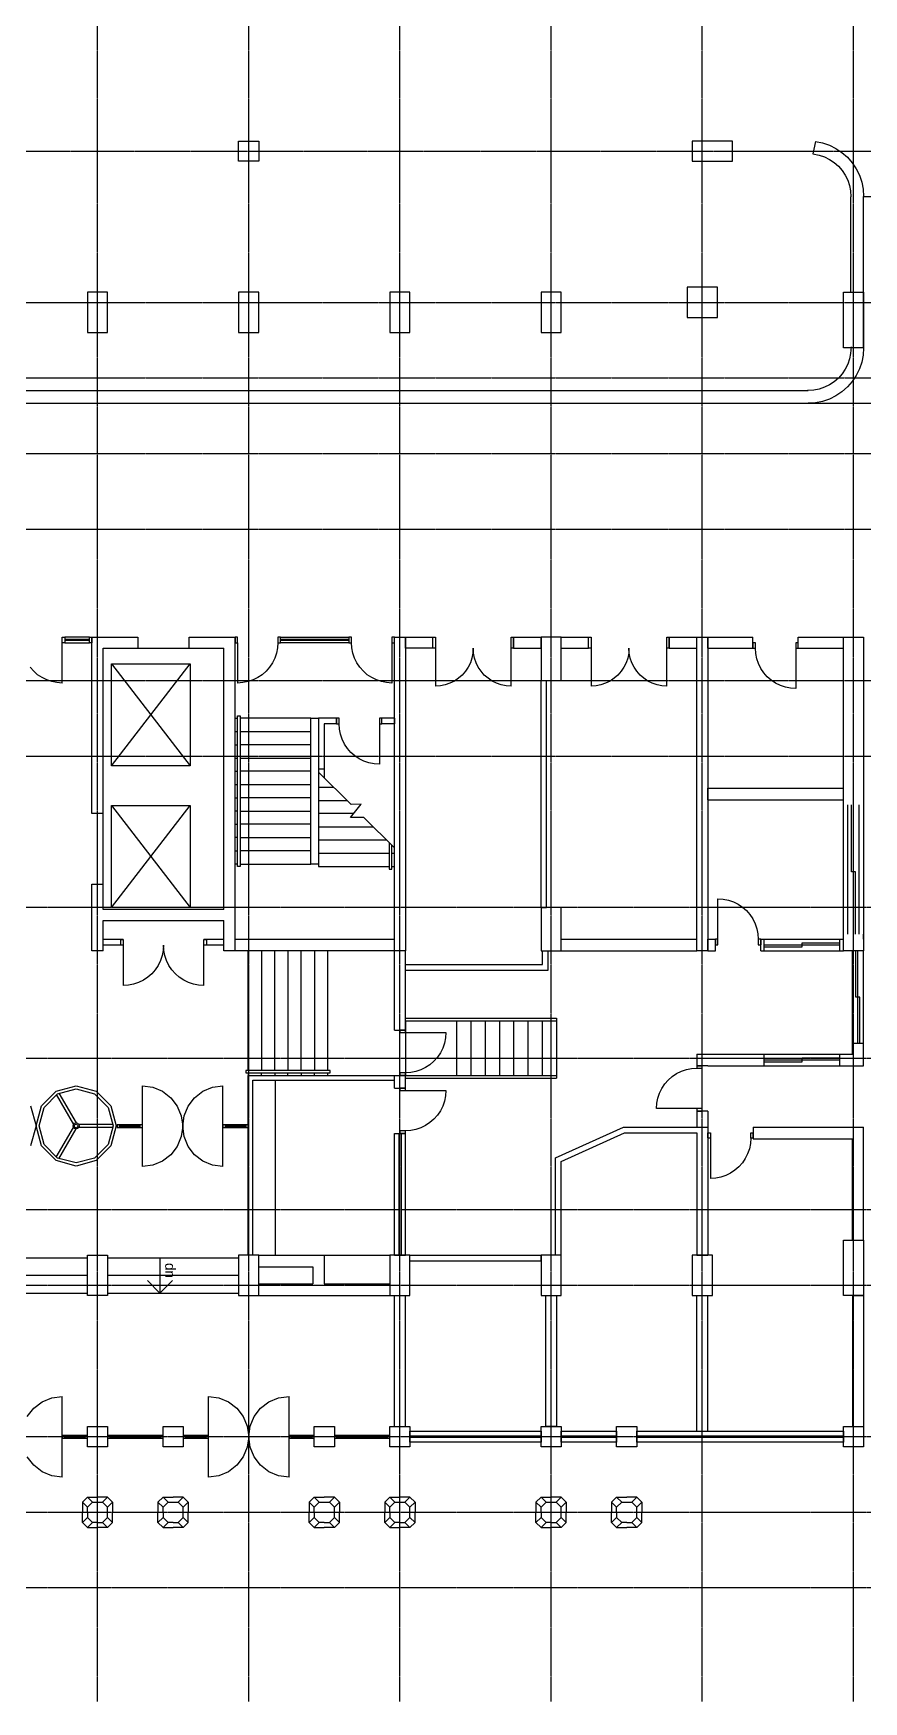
# Model space of a CAD drawing. Header units: millimetres. Extents: x -65483 to 85267, y -25390 to 54076.
# Drawn here: x -805 to 15668, y -17978 to 15112 of the extents above; entities that cross this region are included whole.
import ezdxf

# ---------------------------------------------------------------- set-up
doc = ezdxf.new("R2010")
doc.units = ezdxf.units.MM
doc.linetypes.add('PCENTRE', pattern=[50.8, 31.75, -6.35, 6.35, -6.35])
for name, color, linetype in [('Boundaries_and_building_grids', 140, 'Continuous'), ('BRICK_WALLS_P4', 1, 'Continuous'), ('COLUMNS_P5', 5, 'Continuous'), ('DR', 8, 'Continuous'), ('LIFTS AND STAIRS', 8, 'Continuous'), ('WA', 6, 'Continuous'), ('WN', 4, 'Continuous')]:
    doc.layers.add(name, color=color, linetype=linetype)

msp = doc.modelspace()

# ---------------------------------------------------------------- linework, layer by layer
at = {"layer": 'Boundaries_and_building_grids', "color": 140, "linetype": 'PCENTRE', "lineweight": -3}
for p, q in [((467, -17978), (467, 48423)), ((3467, -17978), (3467, 48423)), ((6467, -17978), (6467, 48423)), ((9467, -17978), (9467, 48423)), ((12467, -17978), (12467, 48423)), ((15467, -17978), (15467, 48423)), ((-52891, 12776), (50767, 12776)), ((-62623, 9776), (50767, 9776)), ((-62623, 8276), (50767, 8276)), ((-62623, 6776), (50767, 6776)), ((-62623, 5276), (50767, 5276)), ((-62623, 2276), (50767, 2276)), ((-62623, 776), (50767, 776)), ((50767, -2224), (-62623, -2224)), ((50767, -5224), (-62623, -5224)), ((50767, -8224), (-62623, -8224)), ((50767, -9724), (-52891, -9724)), ((50767, -12724), (-52891, -12724)), ((50767, -14224), (-52891, -14224)), ((50767, -15724), (-52891, -15724))]:
    msp.add_line(p, q, dxfattribs=at)
at = {"layer": 'BRICK_WALLS_P4'}
for p, q in [((6577, 3136), (7122, 3136)), ((6577, 2916), (6577, 3136)), ((7122, 2916), (7122, 3136)), ((8722, 2916), (8722, 3136)), ((8722, 3136), (9267, 3136)), ((9267, 2916), (9267, 3136)), ((9667, 3136), (10212, 3136)), ((9667, 2916), (9667, 3136)), ((10212, 2916), (10212, 3136)), ((11812, 3136), (12357, 3136)), ((11812, 2916), (11812, 3136)), ((12357, 2916), (12357, 3136)), ((12577, 2916), (12577, 3136)), ((12577, 3136), (13472, 3136)), ((13472, 2916), (13472, 3136)), ((14372, 3136), (15267, 3136)), ((14372, 2916), (14372, 3136)), ((15267, 2916), (15267, 3136)), ((7122, 2916), (6577, 2916)), ((8722, 2916), (9267, 2916)), ((9667, 2916), (10212, 2916)), ((11812, 2916), (12357, 2916)), ((12577, 2916), (13472, 2916)), ((14372, 2916), (15267, 2916)), ((9267, 2276), (9377, 2276)), ((9267, -2224), (9267, 2276)), ((9377, -2224), (9377, 2276)), ((5210, 1526), (4852, 1526)), ((4852, 1526), (4852, 526)), ((5210, 1416), (4962, 1416)), ((4962, 1416), (4962, 350)), ((5210, 1416), (5210, 1526)), ((6357, 1526), (6110, 1526)), ((6110, 1416), (6110, 1526)), ((6357, 1416), (6110, 1416)), ((6357, 1526), (6357, 1416)), ((4852, 526), (4962, 526)), ((12577, 141), (15267, 141)), ((12577, -89), (12577, 141)), ((15267, -89), (15267, 141)), ((12577, -89), (15267, -89)), ((9267, -2224), (9377, -2224)), ((977, -2864), (577, -2864)), ((577, -2974), (577, -2864)), ((977, -2974), (577, -2974)), ((2977, -2864), (2577, -2864)), ((2977, -2974), (2577, -2974)), ((2977, -2974), (2977, -2864)), ((6357, -2864), (3197, -2864)), ((3197, -3084), (3197, -2864)), ((9667, -2854), (12357, -2854)), ((9667, -3084), (9667, -2854)), ((12357, -3084), (12357, -2854)), ((12577, -3084), (12577, -2854)), ((12577, -2854), (12727, -2854)), ((12727, -2854), (12727, -2964)), ((12727, -3084), (12727, -2854)), ((13627, -2854), (13627, -2964)), ((13627, -3084), (13627, -2854)), ((13627, -2854), (15267, -2854)), ((13697, -3084), (13697, -2854)), ((15197, -3084), (15197, -2854)), ((15267, -3084), (15267, -2854)), ((6357, -3084), (3197, -3084)), ((6357, -4659), (6357, -3084)), ((6577, -4659), (6577, -3084)), ((9299, -3359), (9299, -3084)), ((9409, -3469), (9409, -3084)), ((9667, -3084), (12357, -3084)), ((12577, -3084), (12357, -3084)), ((12577, -3084), (12727, -3084)), ((13627, -3084), (15267, -3084)), ((6577, -3359), (9299, -3359)), ((6577, -3469), (9409, -3469)), ((6357, -4659), (6577, -4659)), ((6577, -4659), (6467, -4659)), ((15447, -4919), (15667, -4919)), ((15447, -5134), (15447, -4919)), ((15667, -5364), (15667, -4919)), ((12357, -5134), (12357, -5414)), ((12357, -5134), (13697, -5134)), ((13697, -5364), (13697, -5134)), ((15197, -5364), (15197, -5134)), ((15197, -5134), (15447, -5134)), ((6357, -5809), (6357, -5559)), ((6357, -5559), (6577, -5559)), ((6577, -5559), (6467, -5559)), ((6577, -5809), (6577, -5559)), ((12357, -5364), (12467, -5364)), ((12577, -5364), (12357, -5364)), ((12577, -5364), (13697, -5364)), ((15197, -5364), (15667, -5364)), ((6357, -5809), (6577, -5809)), ((6577, -5809), (6467, -5809)), ((12357, -6214), (12357, -6584)), ((12357, -6264), (12467, -6264)), ((12577, -6264), (12357, -6264)), ((12577, -6264), (12577, -6584)), ((9557, -7194), (10902, -6584)), ((10902, -6584), (12577, -6584)), ((12577, -6584), (12577, -6804)), ((13477, -6584), (15667, -6584)), ((13477, -6584), (13477, -6814)), ((15667, -8824), (15667, -6584)), ((6357, -9124), (6357, -6709)), ((6357, -6709), (6577, -6709)), ((6577, -6709), (6467, -6709)), ((6577, -9124), (6577, -6709)), ((9667, -7265), (10926, -6694)), ((10926, -6694), (12357, -6694)), ((12357, -6694), (12357, -9124)), ((12577, -6804), (12577, -6694)), ((12577, -6814), (12577, -9124)), ((13477, -6804), (13477, -6694)), ((13477, -6814), (15447, -6814)), ((15447, -8824), (15447, -6814)), ((9557, -9124), (9557, -7194)), ((9667, -9124), (9667, -7265)), ((15447, -8824), (15667, -8824)), ((4967, -9124), (4967, -9694)), ((6357, -9124), (6577, -9124)), ((6667, -9124), (9267, -9124)), ((6667, -9234), (6667, -9124)), ((6667, -9234), (9267, -9234)), ((9267, -9234), (9267, -9124)), ((12357, -9124), (12577, -9124)), ((3667, -9354), (4737, -9354)), ((4737, -9354), (4737, -9694)), ((3667, -9694), (4737, -9694)), ((3667, -9924), (6267, -9924)), ((4967, -9694), (6267, -9694)), ((6357, -12524), (6357, -9924)), ((6357, -9924), (6577, -9924)), ((6577, -12524), (6577, -9924)), ((9357, -9924), (9577, -9924)), ((9357, -9924), (9357, -12524)), ((9577, -9924), (9577, -12524)), ((12357, -12614), (12357, -9924)), ((12357, -9924), (12577, -9924)), ((12577, -12614), (12577, -9924)), ((15447, -9924), (15447, -12524)), ((15447, -9924), (15667, -9924)), ((15667, -9924), (15667, -12524)), ((6357, -12524), (6577, -12524)), ((9577, -12524), (9357, -12524)), ((15447, -12524), (15667, -12524)), ((12357, -12614), (12577, -12614))]:
    msp.add_line(p, q, dxfattribs=at)
at = {"layer": 'BRICK_WALLS_P4', "linetype": 'Continuous'}
msp.add_line((15667, -2854), (15667, -2754), dxfattribs=at)
at = {"layer": 'COLUMNS_P5'}
for p, q in [((357, -364), (357, 3136)), ((357, 3136), (1267, 3136)), ((1267, 3136), (1267, 2916)), ((2287, 2916), (2287, 3136)), ((2287, 3136), (3197, 3136)), ((3197, -3084), (3197, 3136)), ((577, -364), (577, 2916)), ((577, 2916), (1267, 2916)), ((1267, 2916), (2287, 2916)), ((2287, 2916), (2977, 2916)), ((2977, -2264), (2977, 2916)), ((577, -364), (357, -364)), ((577, -1764), (577, -364)), ((357, -1764), (577, -1764)), ((357, -3084), (357, -1764)), ((577, -2264), (577, -1764)), ((2977, -2264), (577, -2264)), ((577, -2484), (2977, -2484)), ((577, -3084), (577, -2484)), ((2977, -3084), (2977, -2484)), ((577, -3084), (357, -3084)), ((3197, -3084), (2977, -3084)), ((167, -14024), (267, -13924)), ((167, -14024), (167, -14224)), ((267, -14124), (167, -14024)), ((167, -14424), (167, -14224)), ((267, -13924), (467, -13924)), ((367, -14024), (267, -13924)), ((367, -14024), (267, -14124)), ((267, -14224), (267, -14124)), ((267, -14224), (267, -14324)), ((367, -14024), (467, -14024)), ((667, -13924), (467, -13924)), ((467, -14024), (567, -14024)), ((567, -14024), (667, -13924)), ((667, -14124), (567, -14024)), ((767, -14024), (667, -13924)), ((667, -14124), (767, -14024)), ((667, -14224), (667, -14124)), ((667, -14324), (667, -14224)), ((767, -14024), (767, -14224)), ((767, -14424), (767, -14224)), ((1667, -14024), (1767, -13924)), ((1767, -14124), (1667, -14024)), ((1667, -14024), (1667, -14224)), ((1667, -14424), (1667, -14224)), ((1867, -14024), (1767, -13924)), ((1767, -13924), (1967, -13924)), ((1867, -14024), (1767, -14124)), ((1767, -14224), (1767, -14124)), ((1767, -14224), (1767, -14324)), ((1867, -14024), (1967, -14024)), ((2167, -13924), (1967, -13924)), ((1967, -14024), (2067, -14024)), ((2067, -14024), (2167, -13924)), ((2167, -14124), (2067, -14024)), ((2267, -14024), (2167, -13924)), ((2167, -14124), (2267, -14024)), ((2167, -14224), (2167, -14124)), ((2167, -14324), (2167, -14224)), ((2267, -14024), (2267, -14224)), ((2267, -14424), (2267, -14224)), ((4667, -14024), (4767, -13924)), ((4667, -14024), (4667, -14224)), ((4767, -14124), (4667, -14024)), ((4667, -14424), (4667, -14224)), ((4867, -14024), (4767, -13924)), ((4767, -13924), (4967, -13924)), ((4867, -14024), (4767, -14124)), ((4767, -14224), (4767, -14124)), ((4767, -14224), (4767, -14324)), ((4867, -14024), (4967, -14024)), ((5167, -13924), (4967, -13924)), ((4967, -14024), (5067, -14024)), ((5067, -14024), (5167, -13924)), ((5167, -14124), (5067, -14024)), ((5267, -14024), (5167, -13924)), ((5167, -14124), (5267, -14024)), ((5167, -14224), (5167, -14124)), ((5167, -14324), (5167, -14224)), ((5267, -14024), (5267, -14224)), ((5267, -14424), (5267, -14224)), ((6167, -14024), (6267, -13924)), ((6167, -14024), (6167, -14224)), ((6267, -14124), (6167, -14024)), ((6167, -14424), (6167, -14224)), ((6367, -14024), (6267, -13924)), ((6267, -13924), (6467, -13924)), ((6367, -14024), (6267, -14124)), ((6267, -14224), (6267, -14124)), ((6267, -14224), (6267, -14324)), ((6367, -14024), (6467, -14024)), ((6667, -13924), (6467, -13924)), ((6467, -14024), (6567, -14024)), ((6567, -14024), (6667, -13924)), ((6667, -14124), (6567, -14024)), ((6767, -14024), (6667, -13924)), ((6667, -14124), (6767, -14024)), ((6667, -14224), (6667, -14124)), ((6667, -14324), (6667, -14224)), ((6767, -14024), (6767, -14224)), ((6767, -14424), (6767, -14224)), ((9167, -14024), (9267, -13924)), ((9167, -14024), (9167, -14224)), ((9267, -14124), (9167, -14024)), ((9167, -14424), (9167, -14224)), ((9267, -13924), (9467, -13924)), ((9367, -14024), (9267, -13924)), ((9367, -14024), (9267, -14124)), ((9267, -14224), (9267, -14124)), ((9267, -14224), (9267, -14324)), ((9367, -14024), (9467, -14024)), ((9667, -13924), (9467, -13924)), ((9467, -14024), (9567, -14024)), ((9567, -14024), (9667, -13924)), ((9667, -14124), (9567, -14024)), ((9767, -14024), (9667, -13924)), ((9667, -14124), (9767, -14024)), ((9667, -14224), (9667, -14124)), ((9667, -14324), (9667, -14224)), ((9767, -14024), (9767, -14224)), ((9767, -14424), (9767, -14224)), ((10667, -14024), (10767, -13924)), ((10767, -14124), (10667, -14024)), ((10667, -14024), (10667, -14224)), ((10667, -14424), (10667, -14224)), ((10867, -14024), (10767, -13924)), ((10767, -13924), (10967, -13924)), ((10867, -14024), (10767, -14124)), ((10767, -14224), (10767, -14124)), ((10767, -14224), (10767, -14324)), ((10867, -14024), (10967, -14024)), ((11167, -13924), (10967, -13924)), ((10967, -14024), (11067, -14024)), ((11067, -14024), (11167, -13924)), ((11167, -14124), (11067, -14024)), ((11267, -14024), (11167, -13924)), ((11167, -14124), (11267, -14024)), ((11167, -14224), (11167, -14124)), ((11167, -14324), (11167, -14224)), ((11267, -14024), (11267, -14224)), ((11267, -14424), (11267, -14224)), ((267, -14324), (167, -14424)), ((167, -14424), (267, -14524)), ((267, -14324), (367, -14424)), ((367, -14424), (267, -14524)), ((267, -14524), (467, -14524)), ((467, -14424), (367, -14424)), ((467, -14424), (567, -14424)), ((667, -14524), (467, -14524)), ((567, -14424), (667, -14324)), ((567, -14424), (667, -14524)), ((667, -14324), (767, -14424)), ((767, -14424), (667, -14524)), ((1767, -14324), (1667, -14424)), ((1667, -14424), (1767, -14524)), ((1767, -14324), (1867, -14424)), ((1867, -14424), (1767, -14524)), ((1767, -14524), (1967, -14524)), ((1967, -14424), (1867, -14424)), ((1967, -14424), (2067, -14424)), ((2167, -14524), (1967, -14524)), ((2067, -14424), (2167, -14324)), ((2067, -14424), (2167, -14524)), ((2167, -14324), (2267, -14424)), ((2267, -14424), (2167, -14524)), ((4767, -14324), (4667, -14424)), ((4667, -14424), (4767, -14524)), ((4767, -14324), (4867, -14424)), ((4867, -14424), (4767, -14524)), ((4767, -14524), (4967, -14524)), ((4967, -14424), (4867, -14424)), ((4967, -14424), (5067, -14424)), ((5167, -14524), (4967, -14524)), ((5067, -14424), (5167, -14324)), ((5067, -14424), (5167, -14524)), ((5167, -14324), (5267, -14424)), ((5267, -14424), (5167, -14524)), ((6267, -14324), (6167, -14424)), ((6167, -14424), (6267, -14524)), ((6267, -14324), (6367, -14424)), ((6367, -14424), (6267, -14524)), ((6267, -14524), (6467, -14524)), ((6467, -14424), (6367, -14424)), ((6467, -14424), (6567, -14424)), ((6667, -14524), (6467, -14524)), ((6567, -14424), (6667, -14324)), ((6567, -14424), (6667, -14524)), ((6667, -14324), (6767, -14424)), ((6767, -14424), (6667, -14524)), ((9267, -14324), (9167, -14424)), ((9167, -14424), (9267, -14524)), ((9267, -14324), (9367, -14424)), ((9367, -14424), (9267, -14524)), ((9267, -14524), (9467, -14524)), ((9467, -14424), (9367, -14424)), ((9467, -14424), (9567, -14424)), ((9667, -14524), (9467, -14524)), ((9567, -14424), (9667, -14324)), ((9567, -14424), (9667, -14524)), ((9667, -14324), (9767, -14424)), ((9767, -14424), (9667, -14524)), ((10767, -14324), (10667, -14424)), ((10667, -14424), (10767, -14524)), ((10767, -14324), (10867, -14424)), ((10867, -14424), (10767, -14524)), ((10767, -14524), (10967, -14524)), ((10967, -14424), (10867, -14424)), ((10967, -14424), (11067, -14424)), ((11167, -14524), (10967, -14524)), ((11067, -14424), (11167, -14324)), ((11067, -14424), (11167, -14524)), ((11167, -14324), (11267, -14424)), ((11267, -14424), (11167, -14524))]:
    msp.add_line(p, q, dxfattribs=at)
for points in [[(3667, 12576), (3267, 12576), (3267, 12976), (3667, 12976), (3667, 12576)], [(12167, 9476), (12767, 9476), (12767, 10076), (12167, 10076), (12167, 9476)], [(667, -12924), (267, -12924), (267, -12524), (667, -12524), (667, -12924)], [(2167, -12924), (1767, -12924), (1767, -12524), (2167, -12524), (2167, -12924)], [(5167, -12924), (4767, -12924), (4767, -12524), (5167, -12524), (5167, -12924)], [(6667, -12924), (6267, -12924), (6267, -12524), (6667, -12524), (6667, -12924)], [(9667, -12924), (9267, -12924), (9267, -12524), (9667, -12524), (9667, -12924)], [(11167, -12924), (10767, -12924), (10767, -12524), (11167, -12524), (11167, -12924)], [(15667, -12924), (15267, -12924), (15267, -12524), (15667, -12524), (15667, -12924)]]:
    msp.add_lwpolyline(points, dxfattribs=at)
at = {"layer": 'COLUMNS_P5', "lineweight": -3}
for points in [[(13067, 12576), (13067, 12976), (12267, 12976), (12267, 12576)], [(667, 9176), (667, 9976), (267, 9976), (267, 9176)], [(3267, 9176), (3667, 9176), (3667, 9976), (3267, 9976)], [(6267, 9976), (6267, 9176), (6667, 9176), (6667, 9976)], [(9267, 9176), (9667, 9176), (9667, 9976), (9267, 9976)], [(15667, 8876), (15267, 8876), (15267, 9976), (15667, 9976)], [(6577, 3136), (6577, -3084), (6357, -3084), (6357, 3136)], [(9667, 3136), (9267, 3136), (9267, 2276), (9667, 2276)], [(12577, 3136), (12577, -3084), (12357, -3084), (12357, 3136)], [(15267, -3084), (15267, 3136), (15667, 3136), (15667, -3084), (15267, -3084)], [(9667, -2224), (9267, -2224), (9267, -3084), (9667, -3084)], [(15667, -8824), (15667, -9924), (15267, -9924), (15267, -8824)], [(267, -9124), (667, -9124), (667, -9924), (267, -9924)], [(3667, -9124), (3267, -9124), (3267, -9924), (3667, -9924)], [(6667, -9924), (6667, -9124), (6267, -9124), (6267, -9924)], [(9667, -9924), (9667, -9124), (9267, -9124), (9267, -9924)], [(12667, -9924), (12667, -9124), (12267, -9124), (12267, -9924)]]:
    msp.add_lwpolyline(points, close=True, dxfattribs=at)
at = {"layer": 'DR'}
for p, q in [((-233, 2226), (-233, 3026)), ((3247, 3026), (3247, 2226)), ((4047, 3026), (4040, 2921)), ((4097, 3026), (4097, 3081)), ((5514, 2921), (5507, 3026)), ((6307, 3026), (6307, 2226)), ((3986, 2720), (3940, 2626)), ((4020, 2819), (3986, 2720)), ((4040, 2921), (4020, 2819)), ((5534, 2819), (5514, 2921)), ((5568, 2720), (5534, 2819)), ((5614, 2626), (5568, 2720)), ((7172, 2916), (7172, 2166)), ((7897, 2722), (7865, 2629)), ((7916, 2818), (7897, 2722)), ((7922, 2916), (7916, 2818)), ((7929, 2818), (7922, 2916)), ((7948, 2722), (7929, 2818)), ((7979, 2629), (7948, 2722)), ((8672, 2166), (8672, 2916)), ((10262, 2916), (10262, 2166)), ((10987, 2722), (10955, 2629)), ((11006, 2818), (10987, 2722)), ((11012, 2916), (11006, 2818)), ((11019, 2818), (11012, 2916)), ((11038, 2722), (11019, 2818)), ((11069, 2629), (11038, 2722)), ((11762, 2166), (11762, 2916)), ((13529, 2811), (13522, 2916)), ((13549, 2709), (13529, 2811)), ((13583, 2610), (13549, 2709)), ((14322, 2916), (14322, 2116)), ((-798, 2460), (-867, 2539)), ((-720, 2391), (-798, 2460)), ((-633, 2333), (-720, 2391)), ((-539, 2287), (-633, 2333)), ((3647, 2333), (3553, 2287)), ((3734, 2391), (3647, 2333)), ((3813, 2460), (3734, 2391)), ((3882, 2539), (3813, 2460)), ((3940, 2626), (3882, 2539)), ((5673, 2539), (5614, 2626)), ((5742, 2460), (5673, 2539)), ((5820, 2391), (5742, 2460)), ((5907, 2333), (5820, 2391)), ((6001, 2287), (5907, 2333)), ((7629, 2321), (7547, 2266)), ((7703, 2385), (7629, 2321)), ((7767, 2459), (7703, 2385)), ((7822, 2541), (7767, 2459)), ((7865, 2629), (7822, 2541)), ((8023, 2541), (7979, 2629)), ((8077, 2459), (8023, 2541)), ((8142, 2385), (8077, 2459)), ((8216, 2321), (8142, 2385)), ((8297, 2266), (8216, 2321)), ((10719, 2321), (10637, 2266)), ((10793, 2385), (10719, 2321)), ((10857, 2459), (10793, 2385)), ((10912, 2541), (10857, 2459)), ((10955, 2629), (10912, 2541)), ((11113, 2541), (11069, 2629)), ((11167, 2459), (11113, 2541)), ((11232, 2385), (11167, 2459)), ((11306, 2321), (11232, 2385)), ((11387, 2266), (11306, 2321)), ((13629, 2516), (13583, 2610)), ((13688, 2429), (13629, 2516)), ((13757, 2350), (13688, 2429)), ((13835, 2281), (13757, 2350)), ((-440, 2253), (-539, 2287)), ((-337, 2233), (-440, 2253)), ((-233, 2226), (-337, 2233)), ((3352, 2233), (3247, 2226)), ((3454, 2253), (3352, 2233)), ((3553, 2287), (3454, 2253)), ((6100, 2253), (6001, 2287)), ((6203, 2233), (6100, 2253)), ((6307, 2226), (6203, 2233)), ((7270, 2172), (7172, 2166)), ((7366, 2191), (7270, 2172)), ((7459, 2223), (7366, 2191)), ((7547, 2266), (7459, 2223)), ((8385, 2223), (8297, 2266)), ((8478, 2191), (8385, 2223)), ((8574, 2172), (8478, 2191)), ((8672, 2166), (8574, 2172)), ((10360, 2172), (10262, 2166)), ((10456, 2191), (10360, 2172)), ((10549, 2223), (10456, 2191)), ((10637, 2266), (10549, 2223)), ((11475, 2223), (11387, 2266)), ((11568, 2191), (11475, 2223)), ((11664, 2172), (11568, 2191)), ((11762, 2166), (11664, 2172)), ((13922, 2223), (13835, 2281)), ((14016, 2177), (13922, 2223)), ((14115, 2143), (14016, 2177)), ((14218, 2123), (14115, 2143)), ((14322, 2116), (14218, 2123)), ((5267, 1311), (5260, 1416)), ((6060, 1416), (6060, 616)), ((5287, 1209), (5267, 1311)), ((5321, 1110), (5287, 1209)), ((5367, 1016), (5321, 1110)), ((5425, 929), (5367, 1016)), ((5494, 850), (5425, 929)), ((5573, 781), (5494, 850)), ((5660, 723), (5573, 781)), ((5754, 677), (5660, 723)), ((5853, 643), (5754, 677)), ((5955, 623), (5853, 643)), ((6060, 616), (5955, 623)), ((12777, -2854), (12777, -2054)), ((12777, -2054), (12882, -2061)), ((12882, -2061), (12984, -2082)), ((12984, -2082), (13083, -2115)), ((13083, -2115), (13177, -2161)), ((13177, -2161), (13264, -2220)), ((13264, -2220), (13343, -2289)), ((13343, -2289), (13412, -2367)), ((13412, -2367), (13470, -2454)), ((13470, -2454), (13516, -2548)), ((13516, -2548), (13550, -2647)), ((977, -2974), (977, -3774)), ((1777, -2974), (1770, -3079)), ((1784, -3079), (1777, -2974)), ((2577, -3774), (2577, -2974)), ((13550, -2647), (13570, -2750)), ((13570, -2750), (13577, -2854)), ((1716, -3280), (1670, -3374)), ((1750, -3181), (1716, -3280)), ((1770, -3079), (1750, -3181)), ((1804, -3181), (1784, -3079)), ((1838, -3280), (1804, -3181)), ((1884, -3374), (1838, -3280)), ((1464, -3609), (1377, -3667)), ((1543, -3540), (1464, -3609)), ((1612, -3461), (1543, -3540)), ((1670, -3374), (1612, -3461)), ((1943, -3461), (1884, -3374)), ((2012, -3540), (1943, -3461)), ((2090, -3609), (2012, -3540)), ((2177, -3667), (2090, -3609)), ((1082, -3767), (977, -3774)), ((1184, -3747), (1082, -3767)), ((1283, -3713), (1184, -3747)), ((1377, -3667), (1283, -3713)), ((2271, -3713), (2177, -3667)), ((2370, -3747), (2271, -3713)), ((2473, -3767), (2370, -3747)), ((2577, -3774), (2473, -3767)), ((6577, -4709), (7377, -4709)), ((7350, -4916), (7316, -5015)), ((7370, -4814), (7350, -4916)), ((7377, -4709), (7370, -4814)), ((7143, -5275), (7064, -5344)), ((7212, -5196), (7143, -5275)), ((7270, -5109), (7212, -5196)), ((7316, -5015), (7270, -5109)), ((6682, -5502), (6577, -5509)), ((6784, -5482), (6682, -5502)), ((6883, -5448), (6784, -5482)), ((6977, -5402), (6883, -5448)), ((7064, -5344), (6977, -5402)), ((11792, -5649), (11870, -5580)), ((11870, -5580), (11957, -5521)), ((11957, -5521), (12051, -5475)), ((12051, -5475), (12150, -5442)), ((12150, -5442), (12253, -5421)), ((12253, -5421), (12357, -5414)), ((-646, -6162), (-355, -5871)), ((-594, -6192), (-325, -5923)), ((-355, -5871), (43, -5764)), ((-350, -5938), (-9, -6529)), ((-325, -5923), (43, -5824)), ((-298, -5908), (43, -6499)), ((43, -5764), (440, -5871)), ((43, -5824), (410, -5923)), ((410, -5923), (679, -6192)), ((440, -5871), (731, -6162)), ((1357, -7364), (1357, -5764)), ((1357, -5764), (1564, -5792)), ((1564, -5792), (1757, -5871)), ((1757, -5871), (1923, -5999)), ((2392, -5999), (2557, -5871)), ((2557, -5871), (2750, -5792)), ((2750, -5792), (2957, -5764)), ((2957, -7364), (2957, -5764)), ((6577, -5859), (7377, -5859)), ((7377, -5859), (7370, -5964)), ((11584, -6007), (11618, -5908)), ((11618, -5908), (11664, -5814)), ((11664, -5814), (11723, -5727)), ((11723, -5727), (11792, -5649)), ((-859, -6162), (-752, -6559)), ((-752, -6559), (-646, -6162)), ((-692, -6559), (-594, -6192)), ((679, -6192), (778, -6559)), ((731, -6162), (838, -6559)), ((1923, -5999), (2050, -6164)), ((2050, -6164), (2130, -6357)), ((2184, -6357), (2264, -6164)), ((2264, -6164), (2392, -5999)), ((7270, -6259), (7212, -6346)), ((7316, -6165), (7270, -6259)), ((7350, -6066), (7316, -6165)), ((7370, -5964), (7350, -6066)), ((11557, -6214), (11564, -6110)), ((12357, -6214), (11557, -6214)), ((11564, -6110), (11584, -6007)), ((-752, -6559), (-859, -6957)), ((-752, -6559), (-752, -6559)), ((-646, -6957), (-752, -6559)), ((-594, -6927), (-692, -6559)), ((-350, -7180), (-9, -6589)), ((-17, -6559), (-9, -6529)), ((-9, -6589), (-17, -6559)), ((-9, -6529), (13, -6507)), ((13, -6611), (-9, -6589)), ((8, -6559), (13, -6542)), ((13, -6577), (8, -6559)), ((13, -6507), (43, -6499)), ((13, -6542), (26, -6529)), ((26, -6589), (13, -6577)), ((43, -6619), (13, -6611)), ((26, -6529), (43, -6525)), ((43, -6594), (26, -6589)), ((43, -6499), (73, -6507)), ((43, -6525), (60, -6529)), ((60, -6589), (43, -6594)), ((73, -6611), (43, -6619)), ((60, -6529), (73, -6542)), ((73, -6577), (60, -6589)), ((73, -6507), (95, -6529)), ((73, -6542), (78, -6559)), ((78, -6559), (73, -6577)), ((95, -6589), (73, -6611)), ((78, -6559), (78, -6559)), ((777, -6529), (95, -6529)), ((95, -6529), (103, -6559)), ((103, -6559), (95, -6589)), ((777, -6589), (95, -6589)), ((103, -6559), (103, -6559)), ((778, -6559), (679, -6927)), ((838, -6559), (731, -6957)), ((778, -6559), (778, -6559)), ((838, -6559), (838, -6559)), ((1307, -6539), (907, -6539)), ((1307, -6559), (907, -6559)), ((907, -6569), (1307, -6569)), ((907, -6589), (1307, -6589)), ((2130, -6357), (2157, -6564)), ((2157, -6564), (2130, -6771)), ((2157, -6564), (2184, -6357)), ((2184, -6771), (2157, -6564)), ((3407, -6539), (3007, -6539)), ((3407, -6559), (3007, -6559)), ((3007, -6569), (3407, -6569)), ((3007, -6589), (3407, -6589)), ((6883, -6598), (6784, -6632)), ((6977, -6552), (6883, -6598)), ((7064, -6494), (6977, -6552)), ((7143, -6425), (7064, -6494)), ((7212, -6346), (7143, -6425)), ((-325, -7196), (-594, -6927)), ((-298, -7210), (43, -6619)), ((679, -6927), (410, -7196)), ((2130, -6771), (2050, -6964)), ((2264, -6964), (2184, -6771)), ((6682, -6652), (6577, -6659)), ((6784, -6632), (6682, -6652)), ((12627, -6804), (12627, -7604)), ((13420, -6909), (13400, -7011)), ((13427, -6804), (13420, -6909)), ((-355, -7248), (-646, -6957)), ((43, -7354), (-355, -7248)), ((43, -7294), (-325, -7196)), ((410, -7196), (43, -7294)), ((440, -7248), (43, -7354)), ((731, -6957), (440, -7248)), ((1757, -7257), (1564, -7337)), ((1923, -7130), (1757, -7257)), ((2050, -6964), (1923, -7130)), ((2392, -7130), (2264, -6964)), ((2557, -7257), (2392, -7130)), ((2750, -7337), (2557, -7257)), ((13320, -7204), (13262, -7291)), ((13366, -7110), (13320, -7204)), ((13400, -7011), (13366, -7110)), ((1564, -7337), (1357, -7364)), ((2957, -7364), (2750, -7337)), ((12732, -7597), (12627, -7604)), ((12834, -7577), (12732, -7597)), ((12933, -7543), (12834, -7577)), ((13027, -7497), (12933, -7543)), ((13114, -7439), (13027, -7497)), ((13193, -7370), (13114, -7439)), ((13262, -7291), (13193, -7370)), ((-926, -12324), (-798, -12159)), ((-798, -12159), (-633, -12031)), ((-633, -12031), (-440, -11952)), ((-440, -11952), (-233, -11924)), ((-233, -13524), (-233, -11924)), ((2667, -13524), (2667, -11924)), ((2667, -11924), (2874, -11952)), ((2874, -11952), (3067, -12031)), ((3067, -12031), (3233, -12159)), ((3233, -12159), (3360, -12324)), ((3574, -12324), (3702, -12159)), ((3702, -12159), (3867, -12031)), ((3867, -12031), (4060, -11952)), ((4060, -11952), (4267, -11924)), ((4267, -13524), (4267, -11924)), ((3360, -12324), (3440, -12517)), ((3440, -12517), (3467, -12724)), ((3467, -12724), (3494, -12517)), ((3494, -12517), (3574, -12324)), ((3467, -12724), (3440, -12931)), ((3494, -12931), (3467, -12724)), ((-798, -13290), (-926, -13124)), ((3360, -13124), (3233, -13290)), ((3440, -12931), (3360, -13124)), ((3574, -13124), (3494, -12931)), ((3702, -13290), (3574, -13124)), ((-633, -13417), (-798, -13290)), ((-440, -13497), (-633, -13417)), ((-233, -13524), (-440, -13497)), ((2874, -13497), (2667, -13524)), ((3067, -13417), (2874, -13497)), ((3233, -13290), (3067, -13417)), ((3867, -13417), (3702, -13290)), ((4060, -13497), (3867, -13417)), ((4267, -13524), (4060, -13497))]:
    msp.add_line(p, q, dxfattribs=at)
for points in [[(-183, 3136), (-183, 3026), (-233, 3026), (-233, 3136), (-183, 3136)], [(357, 3136), (357, 3026), (307, 3026), (307, 3136), (357, 3136)], [(3247, 3026), (3247, 3136), (3197, 3136), (3197, 3026), (3247, 3026)], [(4097, 3026), (4097, 3136), (4047, 3136), (4047, 3026), (4097, 3026)], [(5507, 3026), (5507, 3136), (5457, 3136), (5457, 3026), (5507, 3026)], [(6357, 3026), (6357, 3136), (6307, 3136), (6307, 3026), (6357, 3026)], [(7172, 3136), (7172, 2916), (7122, 2916), (7122, 3136), (7172, 3136)], [(8722, 3136), (8722, 2916), (8672, 2916), (8672, 3136), (8722, 3136)], [(10262, 3136), (10262, 2916), (10212, 2916), (10212, 3136), (10262, 3136)], [(11812, 3136), (11812, 2916), (11762, 2916), (11762, 3136), (11812, 3136)], [(13522, 3026), (13472, 3026), (13472, 2916), (13522, 2916), (13522, 3026)], [(14372, 3026), (14322, 3026), (14322, 2916), (14372, 2916), (14372, 3026)], [(5260, 1526), (5210, 1526), (5210, 1416), (5260, 1416), (5260, 1526)], [(6110, 1526), (6060, 1526), (6060, 1416), (6110, 1416), (6110, 1526)], [(977, -2864), (977, -2974), (927, -2974), (927, -2864), (977, -2864)], [(2627, -2864), (2627, -2974), (2577, -2974), (2577, -2864), (2627, -2864)], [(12727, -2964), (12777, -2964), (12777, -2854), (12727, -2854), (12727, -2964)], [(13577, -2964), (13627, -2964), (13627, -2854), (13577, -2854), (13577, -2964)], [(6467, -4659), (6467, -4709), (6577, -4709), (6577, -4659), (6467, -4659)], [(6467, -5509), (6467, -5559), (6577, -5559), (6577, -5509), (6467, -5509)], [(12467, -5414), (12467, -5364), (12357, -5364), (12357, -5414), (12467, -5414)], [(6467, -5809), (6467, -5859), (6577, -5859), (6577, -5809), (6467, -5809)], [(12467, -6264), (12467, -6214), (12357, -6214), (12357, -6264), (12467, -6264)], [(907, -6589), (907, -6539), (857, -6539), (857, -6589), (907, -6589)], [(1357, -6589), (1357, -6539), (1307, -6539), (1307, -6589), (1357, -6589)], [(3007, -6589), (3007, -6539), (2957, -6539), (2957, -6589), (3007, -6589)], [(3457, -6589), (3457, -6539), (3407, -6539), (3407, -6589), (3457, -6589)], [(6467, -6659), (6467, -6709), (6577, -6709), (6577, -6659), (6467, -6659)], [(12577, -6694), (12627, -6694), (12627, -6804), (12577, -6804), (12577, -6694)], [(13427, -6694), (13477, -6694), (13477, -6804), (13427, -6804), (13427, -6694)]]:
    msp.add_lwpolyline(points, dxfattribs=at)
at = {"layer": 'LIFTS AND STAIRS', "linetype": 'Continuous'}
for p, q in [((14711, 12966), (14662, 12721)), ((14711, 12966), (14852, 12938)), ((14852, 12938), (14988, 12892)), ((14662, 12721), (14787, 12696)), ((14787, 12696), (14892, 12661)), ((14892, 12661), (14992, 12611)), ((14988, 12892), (15117, 12828)), ((14992, 12611), (15084, 12550)), ((14992, 12611), (15084, 12550)), ((15117, 12828), (15237, 12748)), ((15237, 12748), (15345, 12654)), ((15345, 12654), (15440, 12545)), ((15084, 12550), (15168, 12476)), ((15168, 12476), (15241, 12393)), ((15168, 12476), (15241, 12393)), ((15241, 12393), (15303, 12300)), ((15303, 12300), (15352, 12201)), ((15440, 12545), (15520, 12426)), ((15520, 12426), (15583, 12297)), ((15583, 12297), (15630, 12160)), ((15352, 12201), (15388, 12096)), ((15388, 12096), (15409, 11987)), ((15409, 11987), (15417, 11868)), ((15630, 12160), (15658, 12019)), ((15658, 12019), (15667, 11876)), ((15388, 8656), (15352, 8551)), ((15409, 8765), (15388, 8656)), ((15418, 8892), (15409, 8765)), ((15658, 8732), (15630, 8591)), ((15667, 8876), (15658, 8732)), ((15168, 8275), (15084, 8202)), ((15241, 8359), (15168, 8275)), ((15303, 8451), (15241, 8359)), ((15352, 8551), (15303, 8451)), ((15520, 8326), (15440, 8206)), ((15583, 8455), (15520, 8326)), ((15630, 8591), (15583, 8455)), ((14678, 8034), (14551, 8025)), ((14787, 8055), (14678, 8034)), ((14892, 8091), (14787, 8055)), ((14992, 8140), (14892, 8091)), ((15084, 8202), (14992, 8140)), ((15237, 8003), (15117, 7923)), ((15345, 8098), (15237, 8003)), ((15440, 8206), (15345, 8098)), ((14711, 7785), (14567, 7776)), ((14852, 7813), (14711, 7785)), ((14988, 7859), (14852, 7813)), ((15117, 7923), (14988, 7859)), ((6577, -4423), (9573, -4423)), ((6577, -4473), (6577, -5559)), ((6577, -4473), (9573, -4473)), ((7592, -4473), (7592, -5559)), ((7875, -4473), (7875, -5559)), ((8158, -4473), (8158, -5559)), ((8441, -4473), (8441, -5559)), ((8724, -4473), (8724, -5559)), ((9007, -4473), (9007, -5559)), ((9290, -4473), (9290, -5559)), ((9573, -4423), (9573, -5609)), ((6577, -5559), (9573, -5559)), ((6577, -5609), (9573, -5609))]:
    msp.add_line(p, q, dxfattribs=at)
at = {"layer": 'LIFTS AND STAIRS'}
for p, q in [((15417, 9976), (15417, 11868)), ((15667, 8876), (15667, 11876)), ((15667, 11876), (21267, 11876)), ((15417, 8876), (15417, 8884)), ((-16633, 8026), (14567, 8026)), ((-16633, 7776), (14567, 7776)), ((14567, 7776), (22224, 7785)), ((746, 2606), (2309, 585)), ((746, 585), (2309, 2606)), ((3197, 1526), (3247, 1526)), ((4702, 1526), (3297, 1526)), ((3197, 1263), (3247, 1263)), ((3197, 1000), (3247, 1000)), ((3297, 1263), (4702, 1263)), ((4702, 1000), (3297, 1000)), ((3197, 738), (3247, 738)), ((3297, 738), (4702, 738)), ((3197, 475), (3247, 475)), ((4702, 475), (3297, 475)), ((5498, -186), (4852, 460)), ((3197, 212), (3247, 212)), ((3297, 212), (4702, 212)), ((4852, 162), (5150, 162)), ((746, -2226), (2309, -205)), ((746, -205), (2309, -2226)), ((3197, -51), (3247, -51)), ((3247, -313), (3197, -313)), ((4702, -51), (3297, -51)), ((3297, -313), (4702, -313)), ((4852, -101), (5413, -101)), ((5487, -439), (5697, -180)), ((5697, -180), (5498, -186)), ((3197, -576), (3247, -576)), ((4702, -576), (3297, -576)), ((5548, -363), (4852, -363)), ((4852, -626), (5938, -626)), ((5751, -439), (5487, -439)), ((6357, -1045), (5751, -439)), ((3247, -839), (3197, -839)), ((3297, -839), (4702, -839)), ((6201, -889), (4852, -889)), ((3197, -1102), (3247, -1102)), ((4702, -1102), (3297, -1102)), ((4852, -1152), (6257, -1152)), ((6307, -1152), (6357, -1152)), ((3247, -1364), (3197, -1364)), ((3297, -1364), (4702, -1364)), ((6307, -1414), (6357, -1414)), ((3457, -5459), (3457, -3084)), ((3720, -3084), (3720, -5459)), ((3983, -5459), (3983, -3084)), ((4245, -3084), (4245, -5459)), ((4508, -5459), (4508, -3084)), ((4771, -3088), (4771, -5459)), ((5034, -5459), (5034, -3084)), ((3457, -5509), (3457, -5559)), ((3720, -5559), (3720, -5509)), ((3983, -5509), (3983, -5559)), ((4245, -5559), (4245, -5509)), ((4508, -5509), (4508, -5559)), ((4771, -5559), (4771, -5509)), ((5034, -5559), (5034, -5509)), ((5034, -5559), (5034, -5509)), ((-2333, -9174), (267, -9174)), ((667, -9174), (3267, -9174)), ((1707, -9188), (1707, -9876)), ((267, -9524), (-2333, -9524)), ((3267, -9524), (667, -9524)), ((-2333, -9874), (267, -9874)), ((667, -9874), (3267, -9874)), ((1707, -9876), (1457, -9626)), ((1707, -9876), (1957, -9626))]:
    msp.add_line(p, q, dxfattribs=at)
for points in [[(2309, 585), (746, 585), (746, 2606), (2309, 2606), (2309, 585)], [(3297, -1414), (3247, -1414), (3247, 1576), (3297, 1576), (3297, -1414)], [(4852, -1364), (4702, -1364), (4702, 1526), (4852, 1526), (4852, -1364)], [(2309, -2226), (746, -2226), (746, -205), (2309, -205), (2309, -2226)], [(6257, -945), (6257, -1464), (6307, -1464), (6307, -995)], [(4852, -1364), (4852, -1414), (6257, -1414)], [(3407, -5459), (3407, -5509), (5084, -5509), (5084, -5459), (3407, -5459)]]:
    msp.add_lwpolyline(points, dxfattribs=at)
at = {"layer": 'WA'}
for p, q in [((3457, -9124), (3457, -5559)), ((3457, -5559), (6357, -5559)), ((3547, -5649), (6357, -5649)), ((3547, -9124), (3547, -5649)), ((3997, -9124), (3997, -5649)), ((3667, -9124), (6267, -9124))]:
    msp.add_line(p, q, dxfattribs=at)
at = {"layer": 'WN'}
for p, q in [((307, 3136), (-183, 3136)), ((307, 3086), (-183, 3086)), ((-183, 3076), (307, 3076)), ((-183, 3026), (307, 3026)), ((4097, 3136), (5457, 3136)), ((5457, 3086), (4097, 3086)), ((4097, 3076), (5457, 3076)), ((5457, 3026), (4097, 3026)), ((15352, -2754), (15352, -189)), ((15427, -1522), (15427, -189)), ((15467, -2754), (15467, -189)), ((15582, -2754), (15582, -189)), ((15507, -1522), (15427, -1522)), ((15507, -2754), (15507, -1522)), ((13697, -2854), (15197, -2854)), ((13697, -2969), (15197, -2969)), ((14447, -3009), (14447, -2929)), ((14447, -2929), (15197, -2929)), ((13697, -3009), (14447, -3009)), ((13697, -3084), (15197, -3084)), ((15447, -4919), (15447, -3084)), ((15512, -4002), (15512, -3084)), ((15552, -4919), (15552, -3084)), ((15667, -4919), (15667, -3084)), ((15592, -4002), (15512, -4002)), ((15592, -4919), (15592, -4002)), ((13697, -5134), (15197, -5134)), ((13697, -5249), (15197, -5249)), ((13697, -5289), (14447, -5289)), ((14447, -5289), (14447, -5209)), ((14447, -5209), (15197, -5209)), ((13697, -5364), (15197, -5364)), ((6449, -6709), (6449, -9124)), ((6489, -6709), (6489, -9124)), ((217, -12699), (-183, -12699)), ((217, -12719), (-183, -12719)), ((-183, -12729), (217, -12729)), ((-183, -12749), (217, -12749)), ((1717, -12699), (717, -12699)), ((1717, -12719), (717, -12719)), ((717, -12729), (1717, -12729)), ((717, -12749), (1717, -12749)), ((2617, -12699), (2217, -12699)), ((2617, -12719), (2217, -12719)), ((2217, -12729), (2617, -12729)), ((2217, -12749), (2617, -12749)), ((4717, -12699), (4317, -12699)), ((4717, -12719), (4317, -12719)), ((4317, -12729), (4717, -12729)), ((4317, -12749), (4717, -12749)), ((6217, -12699), (5217, -12699)), ((6217, -12719), (5217, -12719)), ((5217, -12729), (6217, -12729)), ((5217, -12749), (6217, -12749)), ((9267, -12714), (6667, -12714)), ((6667, -12734), (9267, -12734)), ((10767, -12714), (9667, -12714)), ((9667, -12734), (10767, -12734)), ((15267, -12714), (11167, -12714)), ((11167, -12734), (15267, -12734))]:
    msp.add_line(p, q, dxfattribs=at)
for points in [[(-183, -12749), (-183, -12699), (-233, -12699), (-233, -12749), (-183, -12749)], [(267, -12749), (267, -12699), (217, -12699), (217, -12749), (267, -12749)], [(717, -12749), (717, -12699), (667, -12699), (667, -12749), (717, -12749)], [(1767, -12749), (1767, -12699), (1717, -12699), (1717, -12749), (1767, -12749)], [(2217, -12749), (2217, -12699), (2167, -12699), (2167, -12749), (2217, -12749)], [(2667, -12749), (2667, -12699), (2617, -12699), (2617, -12749), (2667, -12749)], [(4317, -12749), (4317, -12699), (4267, -12699), (4267, -12749), (4317, -12749)], [(4767, -12749), (4767, -12699), (4717, -12699), (4717, -12749), (4767, -12749)], [(5217, -12749), (5217, -12699), (5167, -12699), (5167, -12749), (5217, -12749)], [(6267, -12749), (6267, -12699), (6217, -12699), (6217, -12749), (6267, -12749)], [(9267, -12834), (6667, -12834), (6667, -12614), (9267, -12614), (9267, -12834)], [(10767, -12834), (9667, -12834), (9667, -12614), (10767, -12614), (10767, -12834)], [(15267, -12834), (11167, -12834), (11167, -12614), (15267, -12614), (15267, -12834)]]:
    msp.add_lwpolyline(points, dxfattribs=at)

# ---------------------------------------------------------------- texts
at = {"layer": 'LIFTS AND STAIRS'}
msp.add_text('up', height=200.4, rotation=90, dxfattribs=at).set_placement((1965, -9575))

doc.saveas('drawing.dxf')
